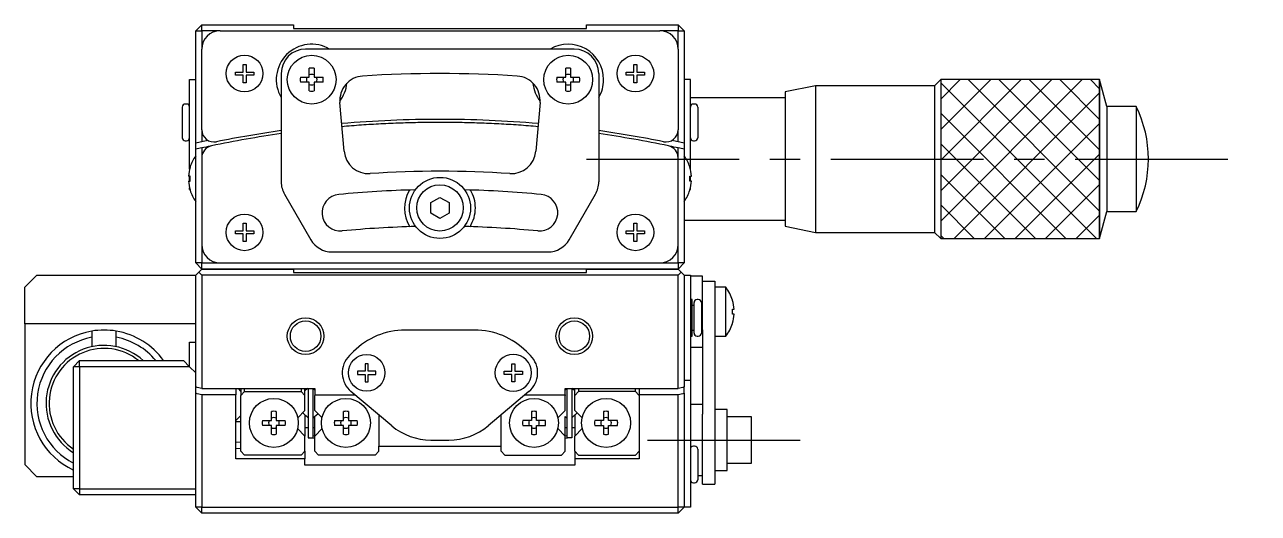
# Model space of a CAD drawing. Extents: x 56 to 398, y -1 to 244.
# Drawn here: x 121.7 to 222.7, y 204 to 244 of the extents above; entities that cross this region are included whole.
import ezdxf

# ---------------------------------------------------------------- set-up
doc = ezdxf.new("R2010")
doc.units = 0
doc.header["$LTSCALE"] = 10
doc.linetypes.add('CENTER', pattern=[2, 1.25, -0.25, 0.25, -0.25])
doc.layers.get('0').update_dxf_attribs({"linetype": 'CONTINUOUS'})
doc.layers.add('CENTER', color=1, linetype='CENTER')

msp = doc.modelspace()

# ---------------------------------------------------------------- linework, layer by layer
at = {"color": 7, "linetype": 'CONTINUOUS'}
for p, q in [((135.666306, 243.460269), (136.166306, 243.960269)), ((135.666306, 243.460269), (136.166306, 243.460269)), ((135.666306, 234.272229), (135.666306, 243.460269)), ((136.166306, 243.460269), (136.166306, 243.960269)), ((136.166306, 243.960269), (143.666306, 243.960269)), ((137.666306, 243.460269), (136.166306, 243.460269)), ((136.166306, 243.460269), (136.166306, 241.960269)), ((137.666306, 243.460269), (173.666306, 243.460269)), ((143.666306, 243.960269), (143.666306, 243.660269)), ((143.666306, 243.660269), (167.666306, 243.660269)), ((167.666306, 243.960269), (175.166306, 243.960269)), ((167.666306, 243.660269), (167.666306, 243.960269)), ((175.166306, 243.460269), (173.666306, 243.460269)), ((175.166306, 243.960269), (175.666306, 243.460269)), ((175.166306, 243.960269), (175.166306, 243.460269)), ((175.166306, 241.960269), (175.166306, 243.460269)), ((175.166306, 243.460269), (175.666306, 243.460269)), ((175.666306, 243.460269), (175.666306, 234.272229)), ((136.166306, 235.356727), (136.166306, 241.960269)), ((166.666306, 241.960269), (144.666306, 241.960269)), ((175.166306, 241.960269), (175.166306, 235.356727)), ((139.541306, 240.710269), (139.791306, 240.710269)), ((139.541306, 240.085269), (139.541306, 240.710269)), ((139.791306, 240.710269), (139.791306, 240.085269)), ((144.966306, 239.660269), (144.966306, 240.388978)), ((145.366306, 240.388978), (145.366306, 239.660269)), ((165.966306, 239.660269), (165.966306, 240.388978)), ((166.366306, 240.388978), (166.366306, 239.660269)), ((171.541306, 240.710269), (171.791306, 240.710269)), ((171.541306, 240.085269), (171.541306, 240.710269)), ((171.791306, 240.710269), (171.791306, 240.085269)), ((135.166306, 239.460269), (135.666306, 239.460269)), ((135.166306, 237.70291), (135.166306, 239.460269)), ((138.916306, 240.085269), (139.541306, 240.085269)), ((138.916306, 239.835269), (138.916306, 240.085269)), ((139.541306, 239.835269), (138.916306, 239.835269)), ((139.541306, 239.210269), (139.541306, 239.835269)), ((139.791306, 240.085269), (140.416306, 240.085269)), ((140.416306, 239.835269), (139.791306, 239.835269)), ((139.791306, 239.835269), (139.791306, 239.210269)), ((140.416306, 240.085269), (140.416306, 239.835269)), ((142.666306, 239.960269), (142.666306, 231.090269)), ((144.237598, 239.660269), (144.966306, 239.660269)), ((145.366306, 239.660269), (146.095015, 239.660269)), ((165.237598, 239.660269), (165.966306, 239.660269)), ((166.366306, 239.660269), (167.095015, 239.660269)), ((168.666306, 239.960269), (168.666306, 231.090269)), ((170.916306, 240.085269), (171.541306, 240.085269)), ((170.916306, 239.835269), (170.916306, 240.085269)), ((171.541306, 239.835269), (170.916306, 239.835269)), ((171.541306, 239.210269), (171.541306, 239.835269)), ((171.791306, 240.085269), (172.416306, 240.085269)), ((172.416306, 239.835269), (171.791306, 239.835269)), ((171.791306, 239.835269), (171.791306, 239.210269)), ((172.416306, 240.085269), (172.416306, 239.835269)), ((176.166306, 239.460269), (175.666306, 239.460269)), ((176.166306, 237.70291), (176.166306, 239.460269)), ((196.666312, 239.460268), (196.16631, 238.960265)), ((196.666312, 239.460268), (196.666312, 226.46027)), ((209.666313, 239.460268), (196.666312, 239.460268)), ((209.666313, 239.460268), (196.666312, 239.460268)), ((196.666312, 239.460268), (196.666312, 226.46027)), ((209.666313, 239.460268), (209.666313, 226.46027)), ((210.255801, 237.260269), (209.666313, 239.460268)), ((209.666313, 226.46027), (209.666313, 239.460268)), ((139.791306, 239.210269), (139.541306, 239.210269)), ((144.966306, 239.260269), (144.237598, 239.260269)), ((144.966306, 238.531561), (144.966306, 239.260269)), ((145.366306, 239.260269), (145.366306, 238.531561)), ((146.095015, 239.260269), (145.366306, 239.260269)), ((165.966306, 239.260269), (165.237598, 239.260269)), ((165.966306, 238.531561), (165.966306, 239.260269)), ((166.366306, 239.260269), (166.366306, 238.531561)), ((167.095015, 239.260269), (166.366306, 239.260269)), ((171.791306, 239.210269), (171.541306, 239.210269)), ((186.416305, 238.960265), (183.916306, 238.460266)), ((183.916306, 238.460266), (183.916306, 227.460272)), ((186.416305, 238.960265), (186.416305, 226.960273)), ((196.16631, 238.960265), (186.416305, 238.960265)), ((196.16631, 238.960265), (196.16631, 226.960273)), ((134.916306, 237.460269), (134.816306, 237.460269)), ((135.166306, 237.374483), (135.166306, 237.70291)), ((135.166306, 234.42818), (135.166306, 237.374483)), ((147.824226, 233.595652), (147.475521, 237.581373)), ((163.857092, 237.581373), (163.508386, 233.595652)), ((183.916306, 237.960269), (176.166306, 237.960269)), ((176.166306, 237.374483), (176.166306, 237.70291)), ((176.166306, 234.42818), (176.166306, 237.374483)), ((176.516306, 237.460269), (176.416306, 237.460269)), ((134.566306, 237.210269), (134.566306, 234.710269)), ((176.766306, 237.210269), (176.766306, 234.710269)), ((210.255801, 237.260269), (210.255801, 228.660269)), ((212.666312, 237.260269), (210.255801, 237.260269)), ((212.666312, 237.260269), (212.666312, 228.660269)), ((136.166306, 235.356727), (136.166306, 234.381506)), ((151.259277, 235.842101), (151.259983, 235.85393)), ((152.21623, 235.875032), (152.217372, 235.894065)), ((154.128818, 235.916974), (154.129757, 235.932587)), ((156.994668, 235.930524), (156.995748, 235.948361)), ((175.166306, 234.381506), (175.166306, 235.356727)), ((134.816306, 234.460269), (134.916306, 234.460269)), ((135.166306, 232.128384), (135.166306, 234.42818)), ((176.166306, 232.128384), (176.166306, 234.42818)), ((176.416306, 234.460269), (176.516306, 234.460269)), ((135.666306, 233.760047), (135.666306, 234.272229)), ((135.666306, 224.460269), (135.666306, 233.760047)), ((136.166306, 233.869946), (136.166306, 233.06525)), ((175.166306, 233.06525), (175.166306, 233.869946)), ((175.666306, 234.272229), (175.666306, 233.760047)), ((175.666306, 233.760047), (175.666306, 224.460269)), ((135.210574, 232.288978), (135.210574, 232.310269)), ((136.166306, 233.06525), (136.166306, 225.960269)), ((175.166306, 225.960269), (175.166306, 233.06525)), ((176.122039, 232.288978), (176.122039, 232.310269)), ((135.210574, 231.560269), (135.078831, 231.560269)), ((135.166306, 231.160269), (135.166306, 231.560269)), ((135.210574, 231.160269), (135.210574, 231.560269)), ((176.122039, 231.560269), (176.253782, 231.560269)), ((176.122039, 231.160269), (176.122039, 231.560269)), ((176.166306, 231.160269), (176.166306, 231.560269)), ((135.078831, 231.160269), (135.210574, 231.160269)), ((135.166306, 230.460269), (135.166306, 230.592155)), ((135.166306, 230.460269), (135.201996, 230.460269)), ((135.210574, 230.410269), (135.210574, 230.431561)), ((176.253782, 231.160269), (176.122039, 231.160269)), ((176.122039, 230.410269), (176.122039, 230.431561)), ((176.166306, 230.460269), (176.130617, 230.460269)), ((176.166306, 230.460269), (176.166306, 230.592155)), ((142.934256, 230.090269), (145.087772, 226.360269)), ((154.916306, 229.393282), (155.666306, 229.826295)), ((154.916306, 228.527257), (154.916306, 229.393282)), ((155.666306, 229.826295), (156.416306, 229.393282)), ((156.416306, 229.393282), (156.416306, 228.527257)), ((166.244841, 226.360269), (168.398357, 230.090269)), ((155.666306, 228.094244), (154.916306, 228.527257)), ((156.416306, 228.527257), (155.666306, 228.094244)), ((209.666313, 226.46027), (210.255801, 228.660269)), ((210.255801, 228.660269), (212.666312, 228.660269)), ((139.541306, 227.710269), (139.791306, 227.710269)), ((139.541306, 227.085269), (139.541306, 227.710269)), ((139.791306, 227.710269), (139.791306, 227.085269)), ((171.541306, 227.710269), (171.791306, 227.710269)), ((171.541306, 227.085269), (171.541306, 227.710269)), ((171.791306, 227.710269), (171.791306, 227.085269)), ((175.666306, 227.960269), (183.916306, 227.960269)), ((183.916306, 227.460272), (186.416305, 226.960273)), ((138.916306, 227.085269), (139.541306, 227.085269)), ((138.916306, 226.835269), (138.916306, 227.085269)), ((139.541306, 226.835269), (138.916306, 226.835269)), ((139.541306, 226.210269), (139.541306, 226.835269)), ((139.791306, 227.085269), (140.416306, 227.085269)), ((140.416306, 226.835269), (139.791306, 226.835269)), ((139.791306, 226.835269), (139.791306, 226.210269)), ((140.416306, 227.085269), (140.416306, 226.835269)), ((170.916306, 227.085269), (171.541306, 227.085269)), ((170.916306, 226.835269), (170.916306, 227.085269)), ((171.541306, 226.835269), (170.916306, 226.835269)), ((171.541306, 226.210269), (171.541306, 226.835269)), ((171.791306, 227.085269), (172.416306, 227.085269)), ((172.416306, 226.835269), (171.791306, 226.835269)), ((171.791306, 226.835269), (171.791306, 226.210269)), ((172.416306, 227.085269), (172.416306, 226.835269)), ((186.416305, 226.960273), (196.16631, 226.960273)), ((196.16631, 226.960273), (196.666312, 226.46027)), ((196.666312, 226.46027), (209.666313, 226.46027)), ((196.666312, 226.46027), (209.666313, 226.46027)), ((136.166306, 225.960269), (136.166306, 224.460269)), ((139.791306, 226.210269), (139.541306, 226.210269)), ((146.819823, 225.360269), (164.51279, 225.360269)), ((171.791306, 226.210269), (171.541306, 226.210269)), ((175.166306, 224.460269), (175.166306, 225.960269)), ((136.166306, 223.960269), (135.666306, 224.460269)), ((136.166306, 224.460269), (135.666306, 224.460269)), ((136.166306, 224.460269), (137.666306, 224.460269)), ((136.166306, 223.960269), (136.166306, 224.460269)), ((137.666306, 224.460269), (173.666306, 224.460269)), ((173.666306, 224.460269), (175.166306, 224.460269)), ((175.166306, 224.460269), (175.166306, 223.960269)), ((175.666306, 224.460269), (175.166306, 223.960269)), ((175.666306, 224.460269), (175.166306, 224.460269)), ((122.666306, 223.460269), (121.666306, 222.460269)), ((122.666306, 223.460269), (135.666306, 223.460269)), ((135.666306, 223.460269), (135.916306, 223.710269)), ((135.666306, 214.307622), (135.666306, 223.460269)), ((135.916306, 223.710269), (136.166306, 223.960269)), ((135.916306, 223.710269), (136.166306, 223.460269)), ((136.166306, 223.960269), (143.666306, 223.960269)), ((175.166306, 223.960269), (136.166306, 223.960269)), ((136.166306, 223.460269), (136.166306, 214.167107)), ((175.166306, 223.460269), (136.166306, 223.460269)), ((143.666306, 223.960269), (143.666306, 223.660269)), ((143.666306, 223.660269), (167.666306, 223.660269)), ((167.666306, 223.660269), (167.666306, 223.960269)), ((167.666306, 223.960269), (175.166306, 223.960269)), ((175.416306, 223.710269), (175.166306, 223.960269)), ((175.166306, 223.460269), (175.416306, 223.710269)), ((175.166306, 214.167107), (175.166306, 223.460269)), ((175.416306, 223.710269), (175.666306, 223.460269)), ((175.666306, 223.460269), (176.166306, 223.460269)), ((175.666306, 223.460269), (175.666306, 221.960269)), ((176.166306, 223.460269), (176.166306, 221.960269)), ((177.166306, 223.360269), (176.166306, 223.360269)), ((177.166306, 218.990575), (177.166306, 223.360269)), ((121.666306, 219.460269), (121.666306, 222.460269)), ((177.166306, 222.960269), (178.166306, 222.960269)), ((178.166306, 222.960269), (178.166306, 220.960269)), ((179.064306, 222.460269), (178.166306, 222.460269)), ((179.064306, 220.460269), (179.064306, 222.460269)), ((175.666306, 221.960269), (175.666306, 215.868631)), ((175.666306, 221.960269), (175.666306, 215.868631)), ((176.166306, 221.960269), (176.166306, 215.868631)), ((176.316306, 221.460269), (176.166306, 221.460269)), ((176.316306, 218.460269), (176.316306, 221.460269)), ((176.466306, 218.710269), (176.466306, 221.210269)), ((176.816306, 221.460269), (176.716306, 221.460269)), ((177.066306, 221.210269), (177.066306, 218.710269)), ((179.622039, 221.388978), (179.622039, 221.410269)), ((176.466306, 220.960269), (176.316306, 220.960269)), ((178.166306, 220.960269), (178.166306, 212.090269)), ((179.064306, 218.460269), (179.064306, 220.460269)), ((179.622039, 220.660269), (179.753782, 220.660269)), ((179.622039, 220.260269), (179.622039, 220.660269)), ((179.753782, 220.260269), (179.622039, 220.260269)), ((135.666306, 219.460269), (121.666306, 219.460269)), ((121.666306, 219.460269), (121.666306, 207.960269)), ((179.622039, 219.510269), (179.622039, 219.531561)), ((127.166306, 218.876349), (127.166306, 218.368596)), ((127.166306, 218.368596), (127.166306, 217.603813)), ((129.166306, 218.368596), (129.166306, 218.876349)), ((129.166306, 217.603813), (129.166306, 218.368596)), ((158.509452, 218.960269), (152.823161, 218.960269)), ((176.166306, 218.460269), (176.316306, 218.460269)), ((176.316306, 218.960269), (176.466306, 218.960269)), ((176.716306, 218.460269), (176.816306, 218.460269)), ((177.166306, 218.990575), (177.166306, 212.090269)), ((178.166306, 218.460269), (179.064306, 218.460269)), ((135.166306, 217.960269), (135.666306, 217.960269)), ((135.166306, 215.960269), (135.166306, 217.960269)), ((148.252093, 216.874483), (148.58052, 217.20291)), ((162.752093, 217.20291), (163.08052, 216.874483)), ((176.166306, 217.560269), (177.166306, 217.560269)), ((126.166306, 216.460269), (125.666306, 215.960269)), ((126.166306, 215.960269), (126.166306, 216.460269)), ((126.166306, 216.460269), (134.666306, 216.460269)), ((135.166306, 215.960269), (134.666306, 216.460269)), ((149.791306, 216.210269), (149.541306, 216.210269)), ((149.541306, 216.210269), (149.541306, 215.585269)), ((149.791306, 215.585269), (149.791306, 216.210269)), ((161.541306, 216.210269), (161.791306, 216.210269)), ((161.541306, 215.585269), (161.541306, 216.210269)), ((161.791306, 216.210269), (161.791306, 215.585269)), ((126.166306, 215.960269), (125.666306, 215.960269)), ((125.666306, 205.960269), (125.666306, 215.960269)), ((135.166306, 215.960269), (126.166306, 215.960269)), ((126.166306, 215.960269), (126.166306, 205.960269)), ((135.666306, 215.460269), (135.166306, 215.960269)), ((149.541306, 215.585269), (148.916306, 215.585269)), ((148.916306, 215.585269), (148.916306, 215.335269)), ((148.916306, 215.335269), (149.541306, 215.335269)), ((149.541306, 215.335269), (149.541306, 214.710269)), ((150.416306, 215.585269), (149.791306, 215.585269)), ((149.791306, 214.710269), (149.791306, 215.335269)), ((149.791306, 215.335269), (150.416306, 215.335269)), ((150.416306, 215.335269), (150.416306, 215.585269)), ((160.916306, 215.585269), (161.541306, 215.585269)), ((160.916306, 215.335269), (160.916306, 215.585269)), ((161.541306, 215.335269), (160.916306, 215.335269)), ((161.541306, 214.710269), (161.541306, 215.335269)), ((161.791306, 215.585269), (162.416306, 215.585269)), ((161.791306, 215.335269), (161.791306, 214.710269)), ((162.416306, 215.335269), (161.791306, 215.335269)), ((162.416306, 215.585269), (162.416306, 215.335269)), ((175.666306, 215.868631), (175.666306, 214.307622)), ((176.166306, 215.868631), (176.166306, 214.868631)), ((135.666306, 213.78863), (135.666306, 214.307622)), ((136.166306, 214.167107), (145.416306, 214.167107)), ((138.966306, 214.167107), (138.966306, 213.647069)), ((139.366306, 213.960269), (139.159469, 214.167107)), ((139.366306, 214.167107), (139.366306, 213.61542)), ((139.666306, 213.926332), (139.666306, 214.167107)), ((144.316306, 214.167107), (144.316306, 213.926332)), ((144.616306, 213.61542), (144.616306, 214.167107)), ((144.831659, 214.167285), (144.616358, 213.991538)), ((144.866306, 214.167107), (144.866306, 210.137834)), ((145.266306, 214.167107), (145.266306, 210.137834)), ((145.416306, 214.042337), (145.289621, 214.167107)), ((145.416306, 214.167107), (145.416306, 213.647069)), ((149.541306, 214.710269), (149.791306, 214.710269)), ((161.791306, 214.710269), (161.541306, 214.710269)), ((165.916306, 213.647069), (165.916306, 214.167107)), ((165.916306, 214.167107), (175.166306, 214.167107)), ((166.042991, 214.167107), (165.916306, 214.042337)), ((166.066306, 214.167107), (166.066306, 210.137834)), ((166.466306, 214.167107), (166.466306, 210.137834)), ((166.716248, 213.991544), (166.500995, 214.167255)), ((166.716306, 213.61542), (166.716306, 214.167107)), ((167.016306, 214.167107), (167.016306, 213.926332)), ((171.666306, 213.926332), (171.666306, 214.167107)), ((171.966306, 214.167107), (171.966306, 213.647069)), ((175.666306, 214.868631), (176.166306, 214.868631)), ((175.666306, 213.801607), (175.666306, 214.307622)), ((176.166306, 214.868631), (176.166306, 214.768269)), ((176.166306, 214.768269), (176.166306, 213.801607)), ((135.666306, 204.460269), (135.666306, 213.78863)), ((138.966306, 213.647069), (136.166306, 213.647069)), ((136.166306, 213.647069), (136.166306, 204.460269)), ((138.966306, 208.429254), (138.966306, 213.647069)), ((139.366306, 213.61542), (139.666306, 213.926332)), ((139.366306, 209.0436), (139.366306, 213.61542)), ((139.666306, 213.926332), (144.316306, 213.926332)), ((144.316306, 213.926332), (144.616306, 213.61542)), ((144.616306, 212.385546), (144.616306, 213.61542)), ((145.416306, 213.61542), (145.446842, 213.647071)), ((145.416306, 213.647069), (145.416306, 213.61542)), ((145.416306, 213.647069), (148.715747, 213.647069)), ((145.416306, 212.385546), (145.416306, 213.61542)), ((151.715417, 211.130047), (148.380731, 213.92818)), ((162.951882, 213.92818), (159.617196, 211.130047)), ((162.616866, 213.647069), (165.916306, 213.647069)), ((165.916306, 213.61542), (165.885771, 213.647071)), ((165.916306, 213.647069), (165.916306, 213.61542)), ((165.916306, 212.385546), (165.916306, 213.61542)), ((167.016306, 213.926332), (166.716306, 213.61542)), ((166.716306, 212.385546), (166.716306, 213.61542)), ((171.666306, 213.926332), (167.016306, 213.926332)), ((171.940399, 213.642274), (171.666306, 213.926332)), ((171.966306, 213.61542), (171.940399, 213.642274)), ((171.966306, 213.647069), (171.966306, 208.429254)), ((175.166306, 213.647069), (171.966306, 213.647069)), ((175.166306, 204.460269), (175.166306, 213.647069)), ((175.666306, 213.801607), (175.666306, 213.78863)), ((175.666306, 213.78863), (175.666306, 205.960269)), ((175.666306, 213.78863), (175.666306, 205.960269)), ((176.166306, 213.801607), (176.166306, 205.960269)), ((141.866306, 211.560269), (141.866306, 212.288978)), ((142.266306, 212.288978), (142.266306, 211.560269)), ((144.616306, 212.385546), (144.023673, 211.77029)), ((144.43715, 212.199562), (144.866306, 211.776895)), ((145.266242, 211.771503), (145.674635, 212.117292)), ((146.00894, 211.77029), (145.416306, 212.385546)), ((147.766306, 211.560269), (147.766306, 212.288978)), ((148.166306, 212.288978), (148.166306, 211.560269)), ((163.166306, 212.288978), (163.166306, 211.560269)), ((163.566306, 211.560269), (163.566306, 212.288978)), ((165.323673, 211.77029), (165.916306, 212.385546)), ((166.466306, 211.776895), (166.895462, 212.199562)), ((166.716306, 212.385546), (167.30894, 211.77029)), ((169.066306, 212.288978), (169.066306, 211.560269)), ((169.466306, 211.560269), (169.466306, 212.288978)), ((177.166306, 212.860269), (176.166306, 212.860269)), ((179.166306, 212.460269), (178.166306, 212.460269)), ((179.166306, 207.460269), (179.166306, 212.460269)), ((138.966306, 211.560269), (139.116306, 211.710269)), ((139.366306, 211.460269), (138.966306, 211.460269)), ((139.116306, 211.710269), (139.366306, 211.960269)), ((141.137598, 211.560269), (141.866306, 211.560269)), ((141.866306, 211.160269), (141.137598, 211.160269)), ((141.866306, 210.431561), (141.866306, 211.160269)), ((142.266306, 211.560269), (142.995015, 211.560269)), ((142.266306, 211.160269), (142.266306, 210.431561)), ((142.995015, 211.160269), (142.266306, 211.160269)), ((144.616306, 212.023115), (144.616306, 210.27798)), ((144.616306, 212.012968), (144.866306, 211.766784)), ((145.266299, 211.76109), (145.416212, 211.874877)), ((145.416306, 210.27798), (145.416306, 211.887534)), ((147.037598, 211.560269), (147.766306, 211.560269)), ((147.766306, 211.160269), (147.037598, 211.160269)), ((147.766306, 210.431561), (147.766306, 211.160269)), ((148.166306, 211.560269), (148.895015, 211.560269)), ((148.166306, 211.160269), (148.166306, 210.431561)), ((148.895015, 211.160269), (148.166306, 211.160269)), ((150.666306, 212.010355), (150.666306, 209.460269)), ((160.666306, 209.460269), (160.666306, 212.010355)), ((163.166306, 211.560269), (162.437598, 211.560269)), ((162.437598, 211.160269), (163.166306, 211.160269)), ((163.166306, 211.160269), (163.166306, 210.431561)), ((164.295015, 211.560269), (163.566306, 211.560269)), ((163.566306, 210.431561), (163.566306, 211.160269)), ((163.566306, 211.160269), (164.295015, 211.160269)), ((165.916306, 210.27798), (165.916306, 211.887488)), ((165.916342, 211.874926), (166.066406, 211.761027)), ((166.466306, 211.766784), (166.716306, 212.012968)), ((166.716306, 212.023115), (166.716306, 210.27798)), ((169.066306, 211.560269), (168.337598, 211.560269)), ((168.337598, 211.160269), (169.066306, 211.160269)), ((169.066306, 211.160269), (169.066306, 210.431561)), ((170.195015, 211.560269), (169.466306, 211.560269)), ((169.466306, 210.431561), (169.466306, 211.160269)), ((169.466306, 211.160269), (170.195015, 211.160269)), ((177.166306, 211.090269), (177.166306, 212.090269)), ((177.166306, 207.360269), (177.166306, 211.090269)), ((178.166306, 212.090269), (178.166306, 211.090269)), ((178.166306, 211.090269), (178.166306, 207.360269)), ((181.166306, 211.860269), (179.166306, 211.860269)), ((181.166306, 208.060269), (181.166306, 211.860269)), ((144.013171, 210.905157), (144.616306, 210.27798)), ((144.866306, 210.960269), (144.616306, 210.960269)), ((144.616306, 209.0436), (144.616306, 210.27798)), ((144.866306, 210.137834), (145.266306, 210.137834)), ((145.416252, 210.090627), (145.015843, 210.137823)), ((145.266272, 210.310673), (145.416301, 210.320055)), ((145.416306, 210.960269), (145.266306, 210.960269)), ((145.416306, 210.27798), (146.019441, 210.905157)), ((145.416306, 209.0436), (145.416306, 210.27798)), ((165.916306, 210.27798), (165.313171, 210.905157)), ((166.066306, 210.960269), (165.916306, 210.960269)), ((165.916306, 209.0436), (165.916306, 210.27798)), ((165.916331, 210.320054), (166.066321, 210.310674)), ((166.316746, 210.137818), (165.916366, 210.090627)), ((166.466306, 210.137834), (166.066306, 210.137834)), ((166.716306, 210.960269), (166.466306, 210.960269)), ((167.319441, 210.905157), (166.716306, 210.27798)), ((166.716306, 209.0436), (166.716306, 210.27798)), ((138.966306, 209.78061), (139.36624, 209.820788)), ((139.366248, 209.228539), (138.966306, 209.275182)), ((150.666306, 209.0436), (150.666306, 209.460269)), ((150.666306, 209.460269), (160.666306, 209.460269)), ((154.929355, 209.960269), (156.403258, 209.960269)), ((160.666306, 209.0436), (160.666306, 209.460269)), ((176.516306, 209.460269), (176.416306, 209.460269)), ((176.766306, 209.210269), (176.766306, 206.710269)), ((144.616306, 208.429254), (138.966306, 208.429254)), ((139.666306, 208.731019), (139.366306, 209.0436)), ((144.316306, 208.731019), (139.666306, 208.731019)), ((144.616306, 209.0436), (144.316306, 208.731019)), ((144.616306, 209.0436), (144.616306, 208.429254)), ((144.616306, 207.905558), (144.616306, 208.429254)), ((145.716306, 208.731019), (145.416306, 209.0436)), ((150.366306, 208.731019), (145.716306, 208.731019)), ((150.666306, 209.0436), (150.366306, 208.731019)), ((160.666306, 209.0436), (160.966306, 208.731019)), ((160.966306, 208.731019), (165.616306, 208.731019)), ((165.616306, 208.731019), (165.916306, 209.0436)), ((166.716306, 209.0436), (167.016306, 208.731019)), ((166.716306, 209.0436), (166.716306, 208.429254)), ((166.716306, 208.429254), (166.716306, 207.905558)), ((171.966306, 208.429254), (166.716306, 208.429254)), ((167.016306, 208.731019), (171.666306, 208.731019)), ((171.666306, 208.731019), (171.966306, 209.0436)), ((179.166306, 208.060269), (181.166306, 208.060269)), ((121.666306, 207.960269), (122.666306, 206.960269)), ((166.716306, 207.905558), (144.616306, 207.905558)), ((176.766306, 207.060269), (177.166306, 207.060269)), ((177.166306, 206.360269), (177.166306, 207.360269)), ((178.166306, 207.460269), (179.166306, 207.460269)), ((178.166306, 207.360269), (178.166306, 206.360269)), ((125.666306, 206.960269), (122.666306, 206.960269)), ((176.416306, 206.460269), (176.516306, 206.460269)), ((177.166306, 206.360269), (178.166306, 206.360269)), ((126.166306, 205.960269), (125.666306, 205.960269)), ((125.666306, 205.960269), (126.166306, 205.460269)), ((126.166306, 205.960269), (135.666306, 205.960269)), ((126.166306, 205.960269), (126.166306, 205.460269)), ((135.666306, 205.460269), (126.166306, 205.460269)), ((175.666306, 205.960269), (175.666306, 204.460269)), ((176.166306, 205.960269), (176.166306, 204.460269)), ((136.166306, 204.460269), (135.666306, 204.460269)), ((136.166306, 203.960269), (135.666306, 204.460269)), ((136.166306, 204.460269), (175.166306, 204.460269)), ((136.166306, 203.960269), (136.166306, 204.460269)), ((175.666306, 204.460269), (175.166306, 204.460269)), ((175.166306, 203.960269), (175.166306, 204.460269)), ((175.166306, 203.960269), (175.666306, 204.460269)), ((176.166306, 204.460269), (175.666306, 204.460269)), ((175.166306, 203.960269), (136.166306, 203.960269))]:
    msp.add_line(p, q, dxfattribs=at)
at = {"color": 3, "linetype": 'CONTINUOUS'}
for p, q in [((196.666312, 237.872353), (198.254228, 239.460268)), ((196.666312, 235.372353), (200.754228, 239.460268)), ((196.666312, 232.872353), (203.254228, 239.460268)), ((196.666312, 230.372353), (205.754228, 239.460268)), ((196.666312, 227.872353), (208.254228, 239.460268)), ((198.913153, 239.460268), (209.666313, 228.707108)), ((201.413153, 239.460268), (209.666313, 231.207108)), ((203.913153, 239.460268), (209.666313, 233.707108)), ((206.413153, 239.460268), (209.666313, 236.207108)), ((208.913153, 239.460268), (209.666313, 238.707108)), ((196.666312, 239.207109), (209.413151, 226.46027)), ((197.75423, 226.46027), (209.666313, 238.372354)), ((196.666312, 236.707109), (206.913151, 226.46027)), ((154.666311, 236.001031), (154.666311, 235.954849)), ((156.666301, 235.954849), (156.666301, 236.001031)), ((200.25423, 226.46027), (209.666313, 235.872354)), ((196.666312, 234.207109), (204.413151, 226.46027)), ((202.75423, 226.46027), (209.666313, 233.372354)), ((196.666312, 231.707109), (201.913151, 226.46027)), ((205.25423, 226.46027), (209.666313, 230.872354)), ((196.666312, 229.207109), (199.413151, 226.46027)), ((207.75423, 226.46027), (209.666313, 228.372354)), ((196.666312, 226.707109), (196.913151, 226.46027))]:
    msp.add_line(p, q, dxfattribs=at)
at = {"color": 7, "linetype": 'CONTINUOUS'}
for centre, radius in [((139.666306, 239.960269), 1.5), ((145.166306, 239.460269), 2), ((166.166306, 239.460269), 2), ((171.666306, 239.960269), 1.5), ((155.666306, 228.960269), 2.5), ((155.666306, 228.960269), 1.9), ((139.666306, 226.960269), 1.5), ((171.666306, 226.960269), 1.5), ((144.666306, 218.460269), 1.25), ((166.666306, 218.460269), 1.25), ((149.666306, 215.460269), 1.5), ((142.066306, 211.360269), 2), ((147.966306, 211.360269), 2), ((163.366306, 211.360269), 2), ((169.266306, 211.360269), 2)]:
    msp.add_circle(centre, radius, dxfattribs=at)
at = {"color": 3, "linetype": 'CONTINUOUS'}
for centre in [(144.666306, 218.460269), (166.666306, 218.460269)]:
    msp.add_circle(centre, 1.5, dxfattribs=at)
at = {"color": 7, "linetype": 'CONTINUOUS'}
for centre, radius, start, end in [((137.666306, 241.960269), 1.5, 90, 180), ((173.666306, 241.960269), 1.5, 0, 90), ((145.166306, 239.460269), 2.9, 59.549686, 210.450314), ((144.666306, 239.960269), 2, 90, 180), ((166.166306, 239.460269), 2.9, 0, 120.450314), ((166.666306, 239.960269), 2, 0, 90), ((145.166306, 239.460269), 0.95, 77.846803, 102.153197), ((166.166306, 239.460269), 0.95, 77.846803, 102.153197), ((145.166306, 239.460269), 0.95, 167.846803, 192.153197), ((145.166306, 239.460269), 0.435085, 152.633517, 207.366483), ((145.166306, 239.460269), 0.435085, 62.633517, 117.366483), ((145.166306, 239.460269), 0.435085, 332.633517, 27.366483), ((145.166306, 239.460269), 0.95, 347.846803, 12.153197), ((149.46791, 237.755684), 2, 93.780849, 185), ((155.666306, 143.960269), 96, 86.219151, 93.780849), ((161.864702, 237.755684), 2, 355, 86.219151), ((166.166306, 239.460269), 0.95, 167.846803, 192.153197), ((166.166306, 239.460269), 0.435085, 152.633517, 207.366483), ((166.166306, 239.460269), 0.435085, 62.633517, 117.366483), ((166.166306, 239.460269), 0.435085, 332.633517, 27.366483), ((166.166306, 239.460269), 0.95, 347.846803, 12.153197), ((166.166306, 239.460269), 2.9, 329.549686, 0), ((145.166306, 239.460269), 0.435085, 242.633517, 297.366483), ((145.166306, 239.460269), 0.95, 257.846803, 282.153197), ((145.166306, 239.460269), 2.9, 322.556407, 354.209989), ((166.166306, 239.460269), 2.9, 185.790011, 217.443593), ((166.166306, 239.460269), 0.435085, 242.633517, 297.366483), ((166.166306, 239.460269), 0.95, 257.846803, 282.153197), ((134.816306, 237.210269), 0.25, 90, 180), ((134.916306, 237.210269), 0.25, 0, 90), ((176.416306, 237.210269), 0.25, 90, 180), ((176.516306, 237.210269), 0.25, 0, 90), ((203.921312, 232.960269), 9.745001, 333.816209, 26.183791), ((137.166306, 235.356727), 1, 180, 281.442909), ((155.666306, 143.960269), 92.25, 90, 95), ((155.666306, 143.710269), 92.25, 94, 95), ((155.666306, 143.710269), 92.25, 93, 94), ((155.666306, 143.710269), 92.25, 92, 93), ((155.666306, 143.710269), 92.25, 91, 92), ((155.666306, 143.710269), 92.25, 90, 91), ((155.666306, 143.960269), 92.25, 85, 90), ((155.666306, 143.710269), 92.25, 89, 90), ((155.666306, 143.710269), 92.25, 88, 89), ((155.666306, 143.710269), 92.25, 87, 88), ((155.666306, 143.710269), 92.25, 86, 87), ((155.666306, 143.710269), 92.25, 85, 86), ((174.166306, 235.356727), 1, 258.557091, 0), ((134.816306, 234.710269), 0.25, 180, 270), ((134.916306, 234.710269), 0.25, 270, 0), ((155.666306, 143.960269), 92.5, 102.169872, 102.48689), ((155.666306, 143.960269), 92.5, 101.850963, 102.169872), ((155.666306, 143.710269), 92.25, 98.101168, 101.697217), ((155.666306, 143.960269), 92.25, 98.101168, 101.442909), ((155.666306, 143.960269), 92.25, 78.557091, 81.898832), ((155.666306, 143.710269), 92.25, 78.302783, 81.898832), ((155.666306, 143.960269), 92.5, 77.830128, 78.149037), ((155.666306, 143.960269), 92.5, 77.51311, 77.830128), ((176.416306, 234.710269), 0.25, 180, 270), ((176.516306, 234.710269), 0.25, 270, 0), ((155.666306, 143.960269), 92, 102.237034, 102.555858), ((137.166306, 233.06525), 1, 101.697217, 180), ((155.666306, 143.960269), 92, 101.792938, 102.237034), ((149.816616, 233.769963), 2, 185, 273.726656), ((161.515997, 233.769963), 2, 266.273344, 355), ((174.166306, 233.06525), 1, 0, 78.302783), ((155.666306, 143.960269), 92, 77.762966, 78.207062), ((155.666306, 143.960269), 92, 77.444142, 77.762966), ((138.266306, 231.360269), 3.2, 144.340912, 162.729995), ((173.066306, 231.360269), 3.2, 17.270005, 35.659088), ((138.266306, 231.360269), 3.193744, 163.094742, 176.40965), ((155.666306, 143.960269), 88, 86.273344, 93.726656), ((173.066306, 231.360269), 3.193744, 3.59035, 16.905258), ((138.266306, 231.360269), 3.193744, 183.59035, 196.905258), ((138.266306, 231.360269), 3.2, 197.270005, 215.659088), ((144.666306, 231.090269), 2, 180, 210), ((155.666306, 143.960269), 86.5, 91.336426, 95.5), ((155.666306, 228.960269), 2.9, 149.685477, 211.98764), ((155.666306, 143.960269), 86.5, 84.5, 88.663574), ((155.666306, 228.960269), 2.9, 0, 30.314523), ((166.666306, 231.090269), 2, 330, 0), ((173.066306, 231.360269), 3.2, 324.340912, 342.729995), ((173.066306, 231.360269), 3.193744, 343.094742, 356.40965), ((147.519417, 228.568946), 1.5, 95.5, 275.5), ((163.813195, 228.568946), 1.5, 264.5, 84.5), ((155.666306, 228.960269), 2.9, 328.01236, 0), ((155.666306, 143.960269), 83.5, 91.360223, 95.5), ((155.666306, 143.960269), 83.5, 84.5, 88.639777), ((146.819823, 227.360269), 2, 210, 270), ((164.51279, 227.360269), 2, 270, 330), ((137.666306, 225.960269), 1.5, 180, 270), ((173.666306, 225.960269), 1.5, 270, 0), ((176.566306, 220.460269), 3.2, 17.270005, 38.682187), ((176.716306, 221.210269), 0.25, 90, 180), ((176.816306, 221.210269), 0.25, 0, 90), ((176.566306, 220.460269), 3.193744, 3.59035, 16.905258), ((176.566306, 220.460269), 3.193744, 343.094742, 356.40965), ((176.566306, 220.460269), 3.2, 321.317813, 342.729995), ((128.166306, 212.960269), 6, 99.594068, 245.375682), ((128.166306, 212.960269), 5.5, 100.475682, 242.964308), ((128.166306, 212.960269), 6, 80.405932, 99.594068), ((128.166306, 212.960269), 6, 35.685335, 80.405932), ((128.166306, 212.960269), 5.5, 39.521196, 79.524318), ((152.823161, 212.960269), 6, 90, 135), ((158.509452, 212.960269), 6, 45, 90), ((176.716306, 218.710269), 0.25, 180, 270), ((176.816306, 218.710269), 0.25, 270, 0), ((128.166306, 212.960269), 4.75, 47.463102, 238.243136), ((149.666306, 215.460269), 2, 135, 230), ((161.666306, 215.460269), 1.5, 270, 180), ((161.666306, 215.460269), 2, 310, 45), ((161.666306, 215.460269), 1.5, 180, 270), ((116.166306, 143.960269), 73, 74.099203, 74.506843), ((195.166306, 143.960269), 73, 105.493157, 105.900797), ((116.166306, 143.960269), 72.5, 73.986606, 74.397282), ((195.166306, 143.960269), 72.5, 105.602718, 106.013394), ((142.066306, 211.360269), 0.95, 77.846803, 102.153197), ((147.966306, 211.360269), 0.95, 77.846803, 102.153197), ((163.366306, 211.360269), 0.95, 77.846803, 102.153197), ((169.266306, 211.360269), 0.95, 77.846803, 102.153197), ((142.066306, 211.360269), 0.95, 167.846803, 192.153197), ((142.066306, 211.360269), 0.435085, 152.633517, 207.366483), ((142.066306, 211.360269), 0.435085, 62.633517, 117.366483), ((142.066306, 211.360269), 0.435085, 332.633517, 27.366483), ((142.066306, 211.360269), 0.95, 347.846803, 12.153197), ((147.966306, 211.360269), 0.95, 167.846803, 192.153197), ((147.966306, 211.360269), 0.435085, 152.633517, 207.366483), ((147.966306, 211.360269), 0.435085, 62.633517, 117.366483), ((147.966306, 211.360269), 0.435085, 332.633517, 27.366483), ((147.966306, 211.360269), 0.95, 347.846803, 12.153197), ((154.929355, 214.960269), 5, 230, 270), ((156.403258, 214.960269), 5, 270, 310), ((163.366306, 211.360269), 0.95, 167.846803, 192.153197), ((163.366306, 211.360269), 0.435085, 152.633517, 207.366483), ((163.366306, 211.360269), 0.435085, 62.633517, 117.366483), ((163.366306, 211.360269), 0.435085, 332.633517, 27.366483), ((163.366306, 211.360269), 0.95, 347.846803, 12.153197), ((169.266306, 211.360269), 0.95, 167.846803, 192.153197), ((169.266306, 211.360269), 0.435085, 152.633517, 207.366483), ((169.266306, 211.360269), 0.435085, 62.633517, 117.366483), ((169.266306, 211.360269), 0.435085, 332.633517, 27.366483), ((169.266306, 211.360269), 0.95, 347.846803, 12.153197), ((142.066306, 211.360269), 0.435085, 242.633517, 297.366483), ((142.066306, 211.360269), 0.95, 257.846803, 282.153197), ((147.966306, 211.360269), 0.435085, 242.633517, 297.366483), ((147.966306, 211.360269), 0.95, 257.846803, 282.153197), ((163.366306, 211.360269), 0.435085, 242.633517, 297.366483), ((163.366306, 211.360269), 0.95, 257.846803, 282.153197), ((169.266306, 211.360269), 0.435085, 242.633517, 297.366483), ((169.266306, 211.360269), 0.95, 257.846803, 282.153197), ((176.416306, 209.210269), 0.25, 90, 180), ((176.516306, 209.210269), 0.25, 0, 90), ((176.416306, 206.710269), 0.25, 180, 270), ((176.516306, 206.710269), 0.25, 270, 0)]:
    msp.add_arc(centre, radius, start, end, dxfattribs=at)
at = {"color": 3, "linetype": 'CONTINUOUS'}
msp.add_arc((128.166306, 212.960269), 4.5, 51.057559, 236.251011, dxfattribs=at)
at = {"layer": 'CENTER', "color": 1, "linetype": 'CENTER'}
for p, q in [((167.66631, 232.960269), (222.66631, 232.960269)), ((172.66631, 209.960269), (187.66631, 209.960269))]:
    msp.add_line(p, q, dxfattribs=at)

doc.saveas('drawing.dxf')
